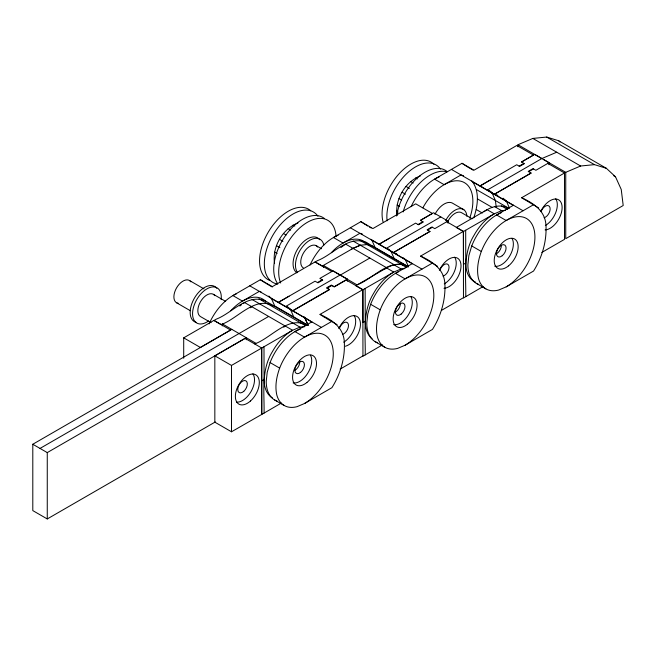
<?xml version="1.0" encoding="UTF-8"?>
<svg xmlns="http://www.w3.org/2000/svg" width="656" height="656" viewBox="0 0 656 656"><rect width="100%" height="100%" fill="white"/><g stroke="black" fill="none" stroke-linecap="round" stroke-linejoin="round"><path stroke-width="0.98" d="M183.705 358.266L183.705 337.848L213.913 320.415L230.568 330.025L200.367 347.467L183.705 337.848M298.021 222.942C282.424 228.903 271.937 247.082 274.569 263.573M396.978 215.562C394.822 199.342 405.228 181.671 420.545 175.824M473.722 217.94C477.74 206.214 480.077 191.232 471.803 180.884M261.785 414.412L261.695 348.008L245.041 338.373L214.832 355.823L214.84 422.169L231.502 431.787L264.081 413.083C264.409 392.452 260.908 369.984 272.494 351.493A40.172 24.625 -61.3 0 1 292.601 330.271L299.956 327.139L304.86 326.655M321.407 327.401L292.781 310.87L329.443 289.69L327.041 288.304L331.829 285.54L334.232 286.926L346.196 280.014L362.85 289.632L362.948 356.216L365.236 354.896C365.572 334.257 362.071 311.797 373.649 293.306A40.172 24.625 -61.3 0 1 393.756 272.076L401.119 268.952L405.039 268.558M446.752 221.744L463.407 231.363L463.472 297.963L465.768 296.635C466.096 276.004 462.603 253.536 474.181 235.045A40.172 24.625 -61.3 0 1 494.288 213.823L501.651 210.691L505.571 210.305M300.571 329.017A40.631 23.46 -60 0 0 270.075 362.571L267.213 372.231L266.229 381.382A40.631 23.46 -60 0 0 277.053 401.07M304.548 403.489A40.631 23.46 -60 0 0 329.419 339.357A40.631 23.46 -60 0 0 279.653 368.106C276.602 376.667 274.774 385.908 276.791 394.928A40.631 23.46 -60 0 0 297.111 406.654L304.548 403.489L331.911 387.68C340.284 374.363 344.999 358.586 344.367 342.809C343.998 327.811 332.33 319.989 320.013 314.38L362.85 289.632M398.323 271.879A40.631 23.46 -60 0 0 370.64 304.302L367.77 313.962L366.794 323.113A40.631 23.46 -60 0 0 377.61 342.793M405.105 345.212A40.631 23.46 -60 0 0 429.975 281.088A40.631 23.46 -60 0 0 380.218 309.829C377.159 318.398 375.33 327.639 377.348 336.659A40.631 23.46 -60 0 0 397.667 348.377L405.105 345.212L432.468 329.41C440.848 316.094 445.555 300.317 444.924 284.54C444.555 269.542 432.886 261.711 420.57 256.111L463.407 231.363M501.291 212.716A40.631 23.46 -60 0 0 471.73 245.943L468.86 255.594L467.884 264.745A40.631 23.46 -60 0 0 478.7 284.433M506.194 286.852A40.631 23.46 -60 0 0 531.065 222.72A40.631 23.46 -60 0 0 481.307 251.469C478.249 260.03 476.42 269.272 478.437 278.3A40.631 23.46 -60 0 0 498.757 290.018L506.194 286.852L533.558 271.043C541.938 257.726 546.645 241.957 546.013 226.172C545.644 211.183 533.976 203.352 521.659 197.743L564.496 172.995L547.842 163.377M264.081 413.083L281.309 403.071M365.236 354.896L382.464 344.884M465.768 296.635L482.996 286.623M249.772 285.836L278.406 302.359L289.091 296.168M350.337 227.771L378.971 244.303L389.656 238.112M451.426 169.412L480.061 185.935L490.745 179.744M331.821 271.51L315.159 261.892L272.322 286.639L260.35 279.727L232.905 295.577L242.482 301.112L259.35 291.362L261.063 291.92M421.964 269.132L378.971 244.303L415.633 223.122L418.512 224.787L423.3 222.023L420.422 220.359L432.386 213.446L415.724 203.827L372.887 228.575L360.915 221.662L333.469 237.521L343.047 243.048L359.914 233.306L362.489 234.135M523.053 210.765L480.061 185.935L516.723 164.754L519.601 166.419L524.39 163.656L521.512 161.991L533.476 155.078L516.813 145.468L473.976 170.216L462.004 163.303L434.559 179.154L444.137 184.689L461.004 174.939L463.579 175.767M273.298 305.975C254.872 295.594 237.275 319.201 221.08 324.564L213.995 320.464L216.291 319.144C231.765 313.322 246.705 293.74 264.819 300.637L307.123 325.056M347.385 279.112L334.224 286.713L331.354 285.057L326.565 287.82L329.435 289.476L292.765 310.657L278.406 302.359L315.069 281.186L317.947 282.843L322.736 280.079L319.866 278.423L333.018 270.813L347.385 279.112L347.385 281.153M215.316 421.939L47.265 518.945L32.8 510.598L32.8 444.251L231.822 329.369M420.43 220.359L433.583 212.757L447.95 221.056L447.95 223.097M521.52 161.999L534.673 154.39L549.039 162.688L549.039 164.73M317.463 282.564L322.252 279.8M418.028 224.508L422.817 221.744M519.117 166.14L523.906 163.377M285.59 306.508L340.202 274.962M386.154 248.452L440.766 216.906M487.244 190.084L541.856 158.539L556.723 152.217M40.032 448.425L268.657 316.446M340.202 275.143L369.812 258.046M427.605 230.035L432.386 227.271M528.695 171.675L533.476 168.904M396.765 253.708L393.329 252.601L430 231.42L427.13 229.764L431.919 226.992L434.789 228.657L447.95 221.056M430 231.42L393.338 252.601M497.855 195.34L494.419 194.233L531.089 173.053L528.219 171.396L533.008 168.633L535.878 170.289L549.039 162.688M32.8 444.251L47.265 452.599L246.279 337.717L246.279 339.759M531.089 173.061L494.427 194.233M254.602 343.916C270.797 338.553 288.386 314.946 306.811 325.327M407.966 266.926C390.017 256.644 372.706 279.472 356.954 284.819L323.441 265.467L323.441 267.509M214.832 355.823L231.494 365.433L292.601 330.271L244.713 302.621A40.172 21.714 -58.7 0 0 243.097 303.646M463.39 231.552L494.288 213.823L487.105 209.674L456.289 227.468L463.39 231.552L463.464 264.343L465.76 263.023L465.686 230.231M362.858 289.813L393.756 272.076L386.573 267.935L355.757 285.721L362.858 289.813L362.932 322.604L365.228 321.276L365.154 288.484M412.386 263.597L395.511 273.347L405.088 278.874L432.542 263.015M513.476 205.238L496.608 214.979L506.178 220.514L533.631 204.656M311.83 321.875L294.954 331.616L304.532 337.143L331.985 321.292M261.777 380.8L264.073 379.471L263.991 346.68M441.57 310.329L463.423 297.709M541.79 252.47L564.521 239.342L564.496 172.995M340.136 369.107L362.866 355.978M517.961 146.788L517.961 144.746L532.836 138.424L546.694 137.055L558.592 140.728L606.374 168.313L615.5 176.784L621.24 189.469L623.2 205.508L565.743 238.677L565.743 172.331L543.299 159.375M406.679 265.729L365.868 242.195C347.754 235.307 332.813 254.889 317.34 260.703L315.044 262.023L322.129 266.123L353.051 248.37L360.406 245.237M565.743 172.331L580.609 166.009L594.467 164.64L606.374 168.313M508.81 208.608C502.119 204.221 493.689 205.984 487.105 209.674A40.213 23.222 -60 0 0 483.808 211.798M408.278 266.861C401.587 262.482 393.157 264.237 386.573 267.935A40.213 23.222 -60 0 0 384.104 269.485M367.27 244.565L360.308 245.205L352.944 248.337A40.213 23.222 -60 0 0 351.296 249.337M367.163 244.524L373.157 246.377M480.061 185.935L481.775 186.493M378.971 244.303L380.685 244.852M278.406 302.359L280.12 302.916M292.781 310.87L294.495 311.42M546.694 137.055L594.467 164.64M613.729 175.759L615.5 176.784M532.836 138.424L580.609 166.009M517.961 144.746L541.856 158.539M538.724 207.993L521.659 197.743M473.115 182.13L513.459 205.435M476.387 189.551L508.949 208.362M501.323 205.861L507.711 209.551M494.468 206.542L501.651 210.691M477.461 198.899L492.172 207.403M476.264 209.535L482.324 213.036M415.584 177.932L417.29 178.916M463.899 209.756L453.124 203.532A16.933 9.774 -60 0 0 434.92 214.373M410.631 181.548L413.19 183.024M472.099 218.776L462.037 212.97A13.202 7.626 -60 0 0 447.605 221.884M406.007 186.419L409.418 188.395M402.046 192.224L405.457 194.201M398.996 198.563L401.554 200.039M471.73 245.943L481.307 251.469M397.085 205L399.643 206.484M396.429 211.101L398.135 212.093M476.305 283.343L485.875 288.87M437.634 266.361L420.57 256.111M370.714 239.251L412.362 263.794M398.561 261.359L375.298 247.911L372.026 240.498M359.98 240.375L400.783 263.917M400.791 264.122L406.384 267.345M353.125 241.055L393.928 264.589M393.936 264.803L401.119 268.952M386.564 267.722L345.761 244.188A40.172 21.714 -58.7 0 0 340.89 247.583M293.068 225.049L294.774 226.033M288.107 228.665L290.665 230.141M316.258 245.697L321.53 248.739M283.49 233.536L286.049 235.02M279.522 239.342L282.933 241.318M276.479 245.68L279.891 247.656M370.64 304.302L380.218 309.829M274.569 252.117L277.127 253.601M375.207 341.702L384.785 347.237M325.95 318.217L337.069 324.63M271.461 298.554L304.868 317.857L308.14 325.278L274.733 305.975L271.461 298.554L268.837 296.061M303.351 316.618L311.805 322.063M258.931 298.816L305.22 325.54M252.076 299.497L299.956 327.139M189.42 280.481L204.073 288.935M213.356 294.298L225.648 301.399M255.807 343.219L222.286 323.867L222.286 325.909M176.554 302.76L190.347 310.723M211.027 322.67L200.49 316.586A12.866 7.429 -60 0 1 201.392 300.309A12.866 7.429 -60 0 1 214.807 295.643M270.075 362.571L279.653 368.106M274.651 399.98L284.228 405.506M467.097 166.64L473.083 170.101M366.007 225.008L367.713 225.992M369.426 226.976L371.132 227.968M400.25 262.334L407.86 266.73M266.295 283.556L272.281 287.016M462.004 163.303L466.252 166.083M360.915 221.662L365.162 224.45M320.013 314.38L325.097 317.717M260.35 279.727L265.442 283.064M504.997 199.982L506.522 201.433L509.384 207.927M403.907 258.349L405.433 259.801L408.294 266.287M558.592 140.728L560.003 142.024M373.051 246.344L374.453 247.574M365.868 242.195L367.811 243.991M490.745 191.806L492.156 193.135L495.428 200.556L496.182 207.099M389.656 250.166L391.066 251.502L394.338 258.915M293.773 316.979L290.501 309.558L288.976 308.107M503.136 198.219L504.382 199.391M504.554 199.563L506.522 201.433M489.392 190.511L490.631 191.683M490.844 191.888L492.156 193.135M403.465 257.931L405.433 259.801M388.303 248.87L389.541 250.051M389.754 250.256L391.066 251.502M303.556 316.61L304.868 317.857M287.221 306.442L290.501 309.558M304.876 318.07L308.148 325.483M261.703 348L261.703 414.346M231.494 365.433L231.502 431.787M47.265 452.599L47.265 518.945M387.097 220.818A40.631 23.46 -60 0 1 406.351 173.963A40.631 23.46 -60 0 1 440.463 169.092M383.047 221.892A40.631 23.46 -60 0 1 398.331 174.586A40.631 23.46 -60 0 1 433.911 164.238M396.675 216.029A40.631 23.46 -60 0 1 417.355 177.866A40.631 23.46 -60 0 1 446.736 171.249M403.128 211.945A40.631 23.46 -60 0 1 447.007 171.798M280.686 283.015A40.631 23.46 -60 0 1 301.178 226.689A40.631 23.46 -60 0 1 336.102 236.742M303.392 267.984A12.866 7.429 -60 0 1 304.286 251.707A12.866 7.429 -60 0 1 317.709 247.041M277.791 284.081A40.631 23.46 -60 0 1 273.134 234.782A40.631 23.46 -60 0 1 317.947 216.209M277.57 283.531A40.631 23.46 -60 0 1 285.819 235.127A40.631 23.46 -60 0 1 324.22 218.366M269.534 280.358A40.631 23.46 -60 0 1 268.345 232.011A40.631 23.46 -60 0 1 310.739 210.748M297.127 271.92A20.311 11.726 -60 0 1 304.835 244.171A20.311 11.726 -60 0 1 323.834 245.065M296.897 272.814A20.311 11.726 -60 0 1 298.742 247.263A20.311 11.726 -60 0 1 319.669 239.711M230.789 310.731A40.631 23.46 -60 0 1 265.598 301.235M209.108 323.908A40.631 23.46 -60 0 1 236.652 293.699M331.354 252.675A40.631 23.46 -60 0 1 364.818 241.998M310.067 264.975A40.631 23.46 -60 0 1 338.152 235.258M422.882 207.813A40.631 23.46 -60 0 1 460.471 181.13A40.631 23.46 -60 0 1 469.737 218.136M411.156 206.615A40.631 23.46 -60 0 1 439.241 176.899M445.695 220.588A16.933 9.774 -60 0 1 458.585 208.805A16.933 9.774 -60 0 1 466.859 216.242M208.641 320.923A20.311 11.726 -60 0 1 192.569 314.265A20.311 11.726 -60 0 1 207.714 288.427A20.311 11.726 -60 0 1 221.146 299.587M178.44 303.343A12.866 7.429 -60 0 1 176.554 287.902A12.866 7.429 -60 0 1 190.863 281.818M196.111 322.358A20.311 11.726 -60 0 1 194.766 297.537A20.311 11.726 -60 0 1 216.775 288.312M250.256 307.779A40.213 23.222 -60 0 1 251.896 306.77M283.769 327.131A40.213 23.222 -60 0 1 285.417 326.122M310.477 355.216A16.933 9.774 -60 0 1 307.664 373.354A16.933 9.774 -60 0 1 293.125 382.891M299.661 360.989A6.773 3.911 -60 0 1 294.659 370.476M338.808 328.574A16.933 9.774 -60 0 1 354.297 315.659A16.933 9.774 -60 0 1 359.595 329.87A16.933 9.774 -60 0 1 345.4 346.245M354.068 315.438A16.933 9.774 -60 0 1 343.711 342.161M339.562 327.967A6.773 3.911 -60 0 1 345.728 322.162A6.773 3.911 -60 0 1 348.205 327.631A6.773 3.911 -60 0 1 342.465 334.396M372.116 338.726A40.213 23.222 -60 0 1 365.228 321.276M411.033 296.947A16.933 9.774 -60 0 1 408.221 315.085A16.933 9.774 -60 0 1 393.682 324.622M400.299 304.105A6.773 3.911 -60 0 1 395.224 312.207M439.364 270.305A16.933 9.774 -60 0 1 455.453 257.455A16.933 9.774 -60 0 1 459.561 273.396A16.933 9.774 -60 0 1 443.997 288.279M454.633 257.168A16.933 9.774 -60 0 1 444.268 283.892M440.119 269.698A6.773 3.911 -60 0 1 446.285 263.884A6.773 3.911 -60 0 1 448.761 269.362A6.773 3.911 -60 0 1 443.03 276.127M475.641 282.195A40.213 23.222 -60 0 1 465.76 263.023M512.123 238.579A16.933 9.774 -60 0 1 509.31 256.717A16.933 9.774 -60 0 1 494.772 266.254M501.389 245.738A6.773 3.911 -60 0 1 496.313 253.847M540.839 211.142A16.933 9.774 -60 0 1 556.895 199.153A16.933 9.774 -60 0 1 560.544 215.307A16.933 9.774 -60 0 1 545.087 229.92M555.722 198.801A16.933 9.774 -60 0 1 545.357 225.525M541.208 211.339A6.773 3.911 -60 0 1 547.375 205.525A6.773 3.911 -60 0 1 549.851 210.994A6.773 3.911 -60 0 1 544.119 217.759M239.842 306.024A40.172 21.714 -58.7 0 1 241.465 304.778M272.396 397.88A40.213 23.222 -60 0 1 264.073 379.471M252.913 373.805A16.933 9.774 -60 0 1 251.01 391.591A16.933 9.774 -60 0 1 236.562 402.128M306.901 382.505A16.933 9.774 -60 0 0 313.519 355.995A16.933 9.774 -60 0 0 293.191 372.452A16.933 9.774 -60 0 0 306.901 382.505M300.587 372.362A6.773 3.911 -60 0 0 303.228 361.759A6.773 3.911 -60 0 0 295.102 368.344A6.773 3.911 -60 0 0 300.587 372.362M407.458 324.228A16.933 9.774 -60 0 0 414.075 297.717A16.933 9.774 -60 0 0 393.756 314.183A16.933 9.774 -60 0 0 407.458 324.228M401.144 314.093A6.773 3.911 -60 0 0 403.793 303.482A6.773 3.911 -60 0 0 395.658 310.075A6.773 3.911 -60 0 0 401.144 314.093M508.548 265.869A16.933 9.774 -60 0 0 515.165 239.358A16.933 9.774 -60 0 0 494.845 255.815A16.933 9.774 -60 0 0 508.548 265.869M502.234 255.725A6.773 3.911 -60 0 0 504.882 245.123A6.773 3.911 -60 0 0 496.748 251.707A6.773 3.911 -60 0 0 502.234 255.725M250.436 401.029A16.933 9.774 -60 0 0 255.799 374.806A16.933 9.774 -60 0 0 235.775 392.567A16.933 9.774 -60 0 0 250.436 401.029M243.786 391.329A6.773 3.911 -60 0 0 245.934 380.841A6.773 3.911 -60 0 0 237.923 387.942A6.773 3.911 -60 0 0 243.786 391.329"/></g></svg>
